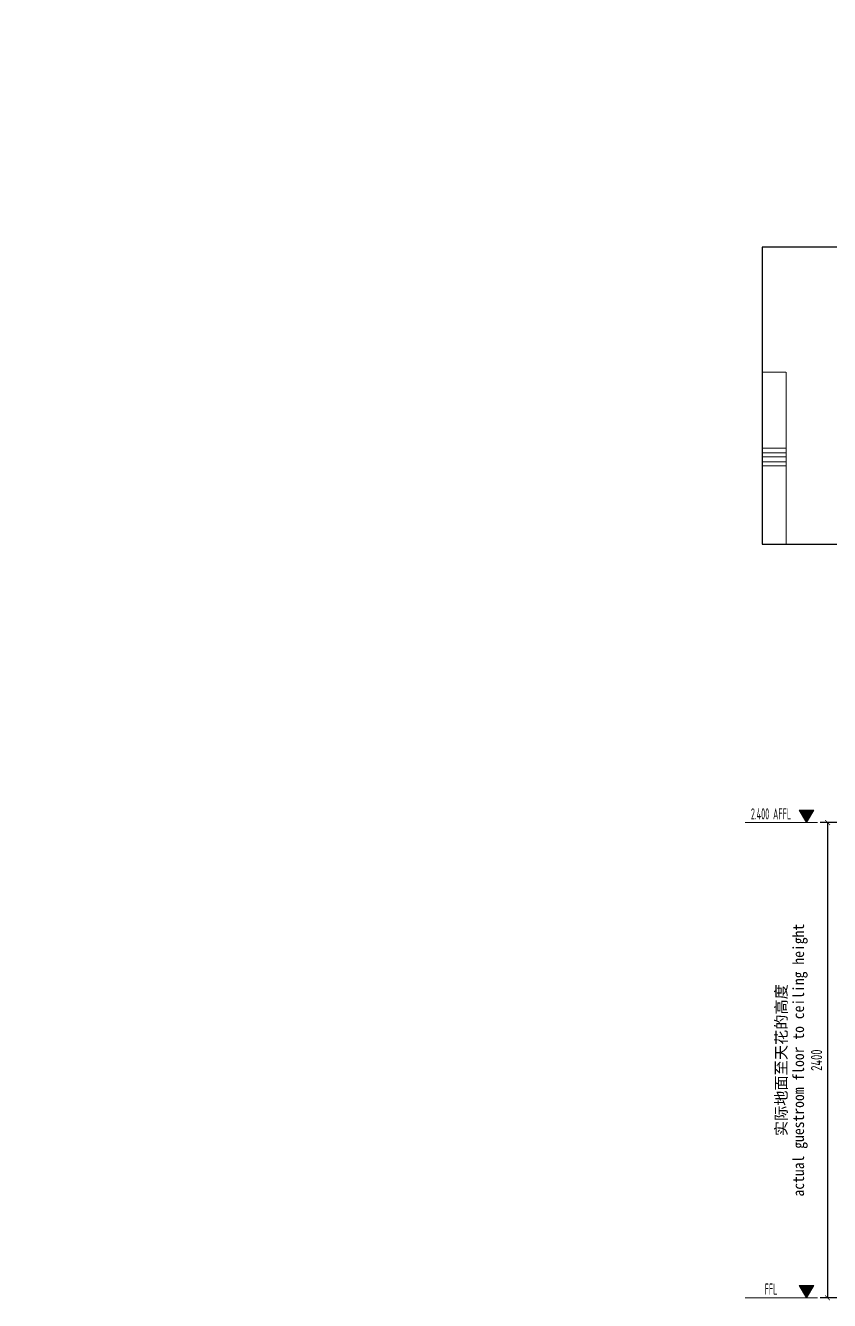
# Model space of a CAD drawing. Header units: millimetres. Extents: x 3162 to 221128, y -144913 to 11496.
# Drawn here: x 182808 to 186868, y -36144 to -29705 of the extents above; entities that cross this region are included whole.
import ezdxf
from ezdxf.enums import TextEntityAlignment as Align
from ezdxf.xclip import XClip

# ---------------------------------------------------------------- set-up
doc = ezdxf.new("R2010")
doc.units = ezdxf.units.MM
doc.header["$LTSCALE"] = 10
doc.header["$XCLIPFRAME"] = 2
doc.linetypes.add('DASH', pattern=[8.89, 6.35, -2.54])
doc.layers.get('Defpoints').update_dxf_attribs({"color": 250})
for name, color, linetype, lineweight in [('Elevation【立面图库】', 150, 'Continuous', 0), ('FF-Text【平面文字】', 2, 'Continuous', 0), ('FF-【活动成品家具】', 51, 'Continuous', 0), ('Hidden【虚线】', 136, 'DASH', 0), ('RC-dimensions', 44, 'Continuous', 0)]:
    doc.layers.add(name, color=color, linetype=linetype, lineweight=lineweight)
doc.layers.add('WALL_NEW【新建墙体】', color=4, linetype='Continuous')
doc.styles.add('宋体', font='', dxfattribs={"width": 0.8})
doc.styles.add('尺寸标注', font='ARCHS.SHX', dxfattribs={"width": 0.8})
doc.styles.add('标高', font='ARCHS.SHX', dxfattribs={"width": 0.5})
doc.styles.get('宋体').set_extended_font_data('SimSun')
doc.dimstyles.new('海龙1：25', dxfattribs={"dimscale": 25, "dimtxt": 2.25, "dimasz": 1, "dimexe": 1.5, "dimexo": 1, "dimgap": 1, "dimtad": 1, "dimdec": 0, "dimrnd": 5, "dimdsep": 46, "dimtxsty": '尺寸标注', "dimblk": 'ARCHTICK', "dimblk1": 'ARCHTICK', "dimblk2": 'ARCHTICK', "dimcen": 1, "dimclrd": 44, "dimclre": 44, "dimclrt": 2, "dimadec": 0, "dimazin": 0, "dimtfac": 1, "dimtdec": 0, "dimtix": 1, "dimtmove": 2, "dimatfit": 3, "dimldrblk": 'hl_arrow2', "dimfxl": 5, "dimfxlon": 1, "dimarcsym": 0})

# ---------------------------------------------------------------- blocks, each defined once
blk = doc.blocks.new('_ArchTick')
at = {"color": 2, "linetype": 'ByBlock', "const_width": 0.15}
blk.add_lwpolyline([(-0.5, -0.5), (0.5, 0.5)], dxfattribs=at)
blk = doc.blocks.new('*D525')
at = {"layer": 'Defpoints', "color": 0, "transparency": 16777216}
for p in [(187158.1, -33730.5), (186858.1, -36130.5), (187158.1, -36130.5)]:
    blk.add_point(p, dxfattribs=at)
at = {"layer": 'RC-dimensions', "color": 44, "lineweight": -2, "transparency": 16777216}
for p, q in [((186983.1, -33730.5), (186820.6, -33730.5)), ((186858.1, -33730.5), (186858.1, -36130.5)), ((186983.1, -36130.5), (186820.6, -36130.5))]:
    blk.add_line(p, q, dxfattribs=at)
at = {"layer": 'RC-dimensions', "color": 44, "lineweight": -2, "transparency": 16777216, "xscale": 25, "yscale": 25, "zscale": 25}
for p, rotation in [((186858.1, -33730.5), 90), ((186858.1, -36130.5), 270)]:
    blk.add_blockref('_ArchTick', p, dxfattribs=dict(at, rotation=rotation))
at = {"layer": 'RC-dimensions', "color": 2, "transparency": 16777216, "insert": (186802.6, -34930.5), "char_height": 56.25, "attachment_point": 5, "rotation": 90, "style": '尺寸标注'}
blk.add_mtext('2400', dxfattribs=at)
blk = doc.blocks.new('hl_arrow2')
at = {"color": 2}
blk.add_line((-0.22, 0), (-1, 0), dxfattribs=at)
blk.add_lwpolyline([(-0.22, 0), (-0.86, -0.69), (-0.65, -0.86), (0, 0), (-0.65, 0.86), (-0.86, 0.69)], close=True, dxfattribs=at)
for points in [[(-0.86, 0.69), (-0.65, 0.86), (-0.22, 0), (0, 0)], [(-0.86, -0.69), (-0.65, -0.86), (-0.22, 0), (0, 0)]]:
    blk.add_solid(points, dxfattribs=at)
blk = doc.blocks.new('海龍_立面标识')
at = {"style": '宋体', "width": 0.9, "flags": 8}
blk.add_attdef('FLOOR_HEIGHT', text='', height=2.25, rotation=90, dxfattribs=at).set_placement((0, 0), align=Align.CENTER)
at = {"style": '宋体', "flags": 8}
blk.add_attdef('HEIGHT', text='', height=2.25, rotation=90, dxfattribs=at).set_placement((-3.5, 0), align=Align.CENTER)
blk = doc.blocks.new('hl_Elevation-A2')
blk.add_hatch(color=150).paths.add_polyline_path([(3.74, 2.47), (2.27, 0), (0.8, 2.47)])
at = {"color": 150}
blk.add_line((0, 0), (14.67, 0), dxfattribs=at)
blk.add_lwpolyline([(3.74, 2.47), (2.27, 0), (0.8, 2.47)], close=True, dxfattribs=at)
at = {"color": 2, "style": '标高', "width": 0.8, "flags": 8}
blk.add_attdef('HEIGHT', text='', height=2.25, dxfattribs=at).set_placement((9.42, 1.75), align=Align.MIDDLE_CENTER)
blk = doc.blocks.new('1500平10100181')
at = {"ltscale": 300}
for p, q in [((-1270.6, 991.6), (-770.6, 991.6)), ((-1270.6, 491.6), (-1270.6, 991.6)), ((-770.6, 991.6), (-770.6, 491.6)), ((-749, 1000), (603.1, 1000)), ((-749, 1000), (-749, 374.1)), ((603.1, 1000), (603.1, 320.9)), ((603.1, 1000), (603.1, 345.9)), ((-770.6, 491.6), (-1270.6, 491.6)), ((-1270.6, 491.6), (-770.6, 491.6)), ((-749, 374.1), (-775.9, 311.5)), ((-775.9, 311.5), (-740.1, 257.9)), ((-749, 271.3), (-749, -1000)), ((638.5, 243.1), (606, 239.9)), ((606, 239.9), (606, -999.7)), ((-749, -1000), (603.1, -1000)), ((603.1, -1000), (-749, -1000))]:
    blk.add_line(p, q, dxfattribs=at)
at = {"color": 8}
for p, q in [((-1020.6, 966.9), (-1020.6, 516.3)), ((-770.6, 491.6), (-770.6, 991.6)), ((-749, 958.2), (603.1, 958.2)), ((-686.4, 883.8), (-686.4, 919.5)), ((-686.4, 919.5), (-614.8, 874.8)), ((-686.4, 919.5), (-570, 910.6)), ((-570, 910.6), (-278, 946.4)), ((-278, 946.4), (-137.7, 883.8)), ((-137.7, 883.8), (-75, 910.6)), ((-75, 910.6), (-119.8, 740.7)), ((-39.2, 937.4), (32.4, 892.7)), ((-39.2, 937.4), (77.1, 928.5)), ((-39.2, 901.6), (-39.2, 937.4)), ((-21.3, 687.1), (-39.2, 901.6)), ((77.1, 928.5), (369.1, 964.2)), ((369.1, 964.2), (517.3, 901.6)), ((517.3, 901.6), (580, 928.5)), ((580, 928.5), (535.2, 758.6)), ((-668.5, 669.2), (-686.4, 883.8)), ((-1254.7, 741.6), (-786.5, 741.6)), ((-119.8, 740.7), (-92.9, 544)), ((535.2, 758.6), (562.1, 561.9)), ((-704.3, 535), (-668.5, 669.2)), ((-57.5, 551.6), (-21.3, 687.1)), ((-605.8, 587.2), (-703.4, 538.5)), ((16.7, 588.7), (-72.8, 544)), ((-632.7, 544), (-704.3, 535)), ((-516.3, 544), (-632.7, 544)), ((-155.6, 552.9), (-516.3, 544)), ((-92.9, 544), (-155.6, 552.9)), ((14.5, 561.9), (-93.5, 548.4)), ((130.8, 561.9), (14.5, 561.9)), ((560.7, 572.1), (130.8, 561.9)), ((486.3, 572.7), (485.7, 570.5)), ((562.1, 561.9), (486.3, 572.7)), ((-749, 383), (606.9, 508.2)), ((606.9, 508.2), (-48.2, 365.2)), ((-740.1, 257.9), (172.2, 347.3)), ((378.1, 329.4), (615.8, 320.5)), ((603.1, 345.9), (603.1, 320.9)), ((603.1, 320.9), (616.4, 320.9)), ((616.4, 320.9), (638.5, 243.1)), ((633.7, 248.9), (-740.1, 168.4)), ((-740.1, 168.4), (-360.8, 213.2)), ((229.7, -1000), (229.7, 227.8)), ((250.5, -1000), (250.5, 228.9)), ((274.6, -1000), (274.6, 230.2)), ((295.4, -1000), (295.4, 231.3)), ((319.4, -1000), (319.4, 232.6)), ((-320.9, -1000), (-320.9, 186.7)), ((-300.1, -1000), (-300.1, 187.8)), ((-276, -1000), (-276, 189)), ((-255.2, -1000), (-255.2, 190.1)), ((-231.2, -1000), (-231.2, 191.4)), ((-749, -526.3), (603.1, -526.3)), ((-749, -547.1), (603.1, -547.1)), ((-749, -571.3), (603.1, -571.3)), ((-749, -592.1), (603.1, -592.1)), ((-749, -616), (603.1, -616))]:
    blk.add_line(p, q, dxfattribs=at)
for radius in [175, 72.2]:
    blk.add_circle((-1020.6, 741.6), radius, dxfattribs=at)
blk = doc.blocks.new('海龙_05140578')
at = {"layer": 'WALL_NEW【新建墙体】'}
h = blk.add_hatch(dxfattribs=at)
h.set_pattern_fill('ANSI31', color=8, scale=20, style=0)
h.set_pattern_definition([(45, (-3175, 1275), (-44.9013, 44.9013), [])])
h.paths.add_polyline_path([(-3095, 1875), (-3175, 1875), (-3175, 1275), (-3095, 1275)])
h.paths.add_polyline_path([(-3095, -1275), (-3175, -1275), (-3175, -1875), (-3095, -1875)])
h.paths.add_polyline_path([(1355, 125), (1175, 125), (1175, -335), (1295, -335), (1295, 5), (1355, 5)])
h.paths.add_polyline_path([(1295, 1875), (1175, 1875), (1175, 1275), (1295, 1275)])
h.paths.add_polyline_path([(1295, -1575), (1175, -1575), (1175, -1875), (1295, -1875)])
h.paths.add_polyline_path([(3375, 325), (3135, 325), (3135, 125), (2157.1, 125), (2157.1, 5), (3375, 5)])
h.paths.add_polyline_path([(2320, 1875), (2200, 1875), (2200, 1275), (2320, 1275)])
at = {"layer": 'FF-【活动成品家具】', "xscale": -1, "rotation": 180}
blk.add_blockref('1500平10100181', (60.6, -875), dxfattribs=at)

msp = doc.modelspace()

# ---------------------------------------------------------------- linework, layer by layer
at = {"layer": 'Hidden【虚线】'}
msp.add_lwpolyline([(186528.1, -32325.1), (190108.1, -32325.1), (190108.1, -30825.1), (186528.1, -30825.1)], close=True, dxfattribs=at)

# ---------------------------------------------------------------- block references
at = {"layer": 'Elevation【立面图库】'}
ref = msp.add_blockref('hl_Elevation-A2', (186808.1, -33730.5), dxfattribs=dict(at, xscale=-25, yscale=25, zscale=25))
ref.add_attrib('HEIGHT', '2.400 AFFL', dxfattribs={"layer": '0', "color": 2, "height": 56.25, "style": '标高', "width": 0.5}).set_placement((186572.6, -33686.8), align=Align.MIDDLE_CENTER)
ref = msp.add_blockref('hl_Elevation-A2', (186808.1, -36130.5), dxfattribs=dict(at, xscale=-25, yscale=25, zscale=25))
ref.add_attrib('HEIGHT', 'FFL', dxfattribs={"layer": '0', "color": 2, "height": 56.25, "style": '标高', "width": 0.5}).set_placement((186572.6, -36086.8), align=Align.MIDDLE_CENTER)
at = {"layer": 'FF-Text【平面文字】'}
ref = msp.add_blockref('海龍_立面标识', (186739.3, -34930.5), dxfattribs=dict(at, xscale=25, yscale=25, zscale=25))
ref.add_attrib('FLOOR_HEIGHT', 'actual guestroom floor to ceiling height', dxfattribs={"layer": '0', "height": 56.25, "rotation": 90, "style": '宋体', "width": 0.9}).set_placement((186739.3, -34930.5), align=Align.CENTER)
ref.add_attrib('HEIGHT', '实际地面至天花的高度', dxfattribs={"layer": '0', "height": 56.25, "rotation": 90, "style": '宋体'}).set_placement((186651.8, -34930.5), align=Align.CENTER)
at = {"layer": 'WALL_NEW【新建墙体】'}
ref = msp.add_blockref('海龙_05140578', (185983.1, -31580.1), dxfattribs=at)
XClip(ref).set_block_clipping_path([(545.0000058371, -744.9550844621), (4125.0000058371, 755.0449155379)])

# ---------------------------------------------------------------- dimensions: what is measured, and where the dimension line sits
at = {"layer": 'RC-dimensions'}
dim = msp.add_linear_dim(base=(186858.1, -36130.5), p1=(187158.1, -33730.5), p2=(187158.1, -36130.5), angle=270, dimstyle='海龙1：25', override={"dimscale": 25, "dimtxsty": '尺寸标注', "dimblk1": 'ArchTick', "dimblk2": 'ArchTick', "dimsah": 1, "dimclrt": 2}, dxfattribs=at)
dim.commit()
dim.dimension.update_dxf_attribs({"geometry": '*D525', "text_midpoint": (186802.6, -34930.5)})

doc.saveas('drawing.dxf')
